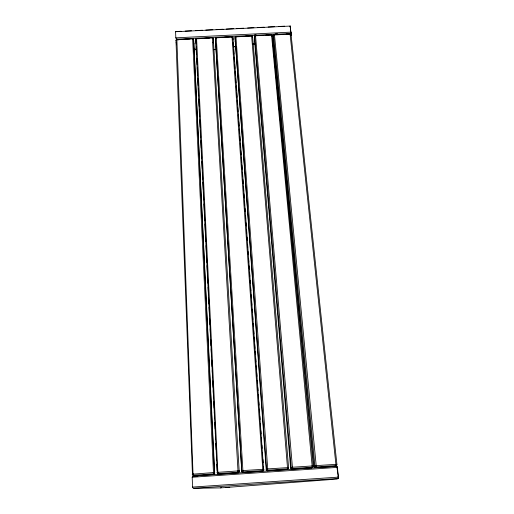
<?xml version="1.0" encoding="UTF-8"?>
<svg xmlns="http://www.w3.org/2000/svg" width="514" height="514" viewBox="0 0 514 514"><rect width="100%" height="100%" fill="white"/><g stroke="black" fill="none" stroke-linecap="round" stroke-linejoin="round"><path stroke-width="0.77" d="M267.017 470.785A1.201 1.15 82.3 0 1 266.226 469.725L235.046 37.503A0.925 0.765 0.1 0 1 235.92 36.693L267.73 468.903L267.518 470.74M290.963 33.198L290.693 31.971M290.866 33.449L290.892 32.748M252.58 37.361L252.599 36.629A0.925 0.765 1.3 0 0 251.616 35.916L245.075 36.237M265.982 35.196L271.206 34.939A0.925 0.765 2.7 0 1 272.202 35.659L313.199 465.909A1.221 1.156 70 0 1 312.159 467.194L311.349 467.868L291.868 469.192A1.201 1.15 75.1 0 1 290.616 468.068L254.546 40.889L254.674 36.526A0.925 0.765 1.6 0 1 255.297 35.755L271.63 35.029M231.987 36.764L232.02 36.892A0.925 0.765 -0.2 0 1 232.97 37.612L263.643 469.899A1.201 1.15 83.9 0 1 262.583 471.177L243.019 472.501A1.201 1.156 -89.6 0 1 241.792 471.383L215.385 38.486A0.925 0.771 -1.4 0 1 216.266 37.67L220.853 37.445M251.616 35.916L287.538 468.183L286.992 469.52L267.466 470.843M243.019 472.501L216.266 37.67M290.712 35.729L290.911 32.954M272.15 36.391L272.202 35.659A0.925 0.585 -7.2 0 0 271.315 35.113L271.206 34.939M335.019 466.294A1.201 1.137 65.7 0 1 334.595 466.416L315.358 467.599A1.208 1.144 69.4 0 1 314.099 466.481L273.281 39.951L273.583 35.588A0.925 0.765 3 0 1 274.193 34.817M290.673 35.35L290.905 33.095M290.988 35.594L291.078 34.714A0.925 0.765 4.1 0 0 290.076 34.001L286.169 34.194M290.076 34.001L335.893 464.29L335.873 465.588L334.595 466.416M336.895 466.937L338.475 478.007L337.088 479.074L220.602 487.895L193.823 488.3L192.956 487.953L192.564 487.079L192.197 477.243L192.519 476.375L193.354 476.015L337.113 466.262L337.37 467.946M290.179 26.278L290.892 32.421M290.134 25.899L290.905 32.588M290.153 26.542L290.14 26.818M178.159 39.938L175.833 38.171L175.582 31.489L181.217 31.283M274.444 34.65L316.206 465.62L316.213 466.924L315.358 467.599M262.583 471.177L262.789 469.243L232.02 36.892M266.226 469.725L266.528 469.07L235.046 37.503A0.925 0.585 -4.5 0 1 235.971 36.873L252.008 36.006M288.129 468.132L288.585 467.579L252.599 36.629A0.925 0.585 -5.7 0 0 251.693 36.089L251.924 35.916M315.917 465.98L316.206 465.62L336.901 464.303A1.221 1.15 65.3 0 1 335.873 465.588L316.213 466.924A1.221 1.156 69.1 0 1 314.934 465.793L273.583 35.588A0.925 0.585 -7.4 0 1 274.547 34.952L290.526 34.091M292.138 467.586L292.427 467.232L255.535 35.717L262.718 35.363M267.441 469.263L267.73 468.903L288.585 467.579A1.214 1.163 76.2 0 1 287.525 468.864L267.781 470.207A1.214 1.163 82.2 0 1 266.528 469.07L267.73 468.903L267.331 469.115M242.685 470.94L242.981 470.58L263.913 469.25A1.214 1.163 83.8 0 1 262.84 470.541L243.051 471.884A1.214 1.169 -89.6 0 1 241.811 470.747L242.981 470.58L242.582 470.792M217.885 472.617L196.586 38.653A0.932 0.771 -2.8 0 0 195.693 39.462L217.3 473.041A1.208 1.156 -81.7 0 0 218.514 474.165L238.123 472.835A1.201 1.156 -88 0 0 239.203 471.556L239.196 470.927L238.329 470.901L217.081 472.398A1.221 1.169 -81.6 0 0 218.277 473.561L218.514 474.165M193.033 474.306L176.874 39.629A0.932 0.771 -4.3 0 0 175.974 40.445L192.448 474.345M290.616 468.068L292.125 467.258L313.193 465.89L312.788 466.256M291.868 469.192L292.472 468.466L292.427 467.232L292.029 467.444M312.518 466.481L312.383 466.596A1.201 1.144 70.3 0 1 311.349 467.868M314.099 466.481L316.206 465.62L315.808 465.832M290.442 34.001L290.217 34.175A0.932 0.578 -8.6 0 1 291.078 34.714L336.901 464.303L336.471 464.585M271.54 34.939L312.197 466.513L312.159 467.194L292.453 468.53A1.214 1.163 74.8 0 1 291.194 467.399L254.674 36.526A0.925 0.585 -6 0 1 255.619 35.896L255.458 35.678M232.27 36.892L216.285 37.85A0.925 0.585 -2.9 0 0 215.385 38.486L241.792 471.383M221.373 487.535L220.602 487.895M192.872 38.852L176.822 39.816A0.932 0.585 0.1 0 0 175.974 40.445M192.93 474.159L213.522 472.578L214.422 472.604L214.704 473.214A1.208 1.156 -80.3 0 1 213.612 474.499L194.067 475.945A1.208 1.15 -75.1 0 1 192.872 474.82L192.763 474.705M217.782 472.475L218.18 472.263L218.277 473.561L238.104 472.218A1.214 1.169 -87.9 0 0 239.196 470.927M232.354 36.982L232.032 37.072A0.925 0.585 -4.1 0 1 232.97 37.612L232.996 39.796M212.667 37.965L196.573 38.833A0.932 0.585 -1.4 0 0 195.693 39.462L196.091 43.812M192.949 38.948L192.621 39.032L213.561 474.396M253.633 43.619L255.214 43.394M213.451 49.672L215.816 49.338M233.966 46.729L235.547 46.504M252.901 44.011L255.272 43.671M213.67 49.736L216.041 49.395M233.446 46.902L235.817 46.562M253.222 44.063L255.593 43.722M192.197 477.243L337.39 467.387L338.463 477.596M337.884 476.452C338.475 476.195 338.63 478.052 337.865 477.879M192.564 487.079L338.424 477.12M193.823 488.3L338.411 478.418M229.745 487.272L225.607 487.394M175.756 37.85L290.924 32.125M254.552 34.907L256.133 34.824M275.112 33.885L277.483 33.763M176.758 39.16L290.943 33.481M176.874 39.629L179.502 39.501M183.447 39.308L190.019 38.98M196.586 38.653L200.524 38.454M204.463 38.261L209.712 37.997M224.13 37.284L231.332 36.924M235.92 36.693L241.15 36.436M277.04 34.65L282.257 34.387M185.181 31.084L191.523 30.776M195.487 30.577L202.606 30.223M205.773 30.069L212.892 29.716M216.053 29.561L223.166 29.208M226.327 29.054L233.433 28.7M236.588 28.546L243.687 28.193M247.632 28L253.942 27.692M257.88 27.493L264.177 27.184M268.115 26.991L274.412 26.677M278.344 26.484L284.634 26.169M175.525 31.733L290.275 26.06M193.354 476.015L198.057 476.022M194.266 48.522L195.667 49.305M194.286 48.901L196.387 50.07M337.178 466.873L337.287 467.2M336.227 464.598L335.893 464.29L336.098 464.707M312.486 466.211L312.152 465.896L312.351 466.32M287.834 467.881L287.493 467.567L287.692 467.991M263.123 469.552L262.789 469.243L262.982 469.667M238.361 471.235L238.027 470.92L238.226 471.344M213.554 472.912L213.214 472.597L213.413 473.021M194.067 475.945L193.45 475.244A1.227 1.163 -74.8 0 1 192.236 474.107L193.335 473.947L193.45 475.244L213.316 473.902A1.221 1.169 -80.1 0 0 214.422 472.604L193.611 39.572A0.932 0.771 -3.1 0 0 193.116 38.929M176.199 42.193L176.54 44.789M192.647 38.846L192.621 39.032A0.932 0.585 -1.1 0 1 193.611 39.572L214.704 473.214M233.086 42.765L233.369 46.761M233.6 49.961L233.889 53.964M234.114 57.163L234.403 61.16M234.628 64.359L234.917 68.362M235.149 71.562L235.431 75.558M235.663 78.758L235.945 82.754M236.177 85.954L236.459 89.956M236.691 93.156L236.98 97.152M237.205 100.352L237.494 104.355M237.719 107.554L238.008 111.551M238.239 114.75L238.522 118.753M238.753 121.953L239.036 125.949M239.267 129.149L239.55 133.152M239.781 136.351L240.07 140.348M240.295 143.547L240.584 147.55M240.809 150.75L241.098 154.746M241.329 157.946L241.612 161.942M241.843 165.142L242.126 169.145M242.357 172.344L242.64 176.341M242.871 179.54L243.161 183.543M243.385 186.743L243.675 190.739M243.899 193.939L244.189 197.941M244.413 201.141L244.703 205.137M244.934 208.337L245.159 211.537M245.448 215.539L245.673 218.739M245.962 222.735L246.193 225.935M246.476 229.938L246.707 233.138M246.99 237.134L247.221 240.334M247.504 244.33L247.735 247.53M248.024 251.532L248.249 254.732M248.538 258.728L248.763 261.928M249.052 265.931L249.284 269.13M249.566 273.127L249.798 276.326M250.08 280.329L250.312 283.529M250.594 287.525L250.826 290.725M251.115 294.728L251.34 297.927M251.629 301.924L251.854 305.123M252.143 309.126L252.374 312.326M252.657 316.322L252.888 319.522M253.171 323.518L253.402 326.718M253.685 330.72L253.916 333.92M254.147 337.12L254.43 341.116M254.661 344.316L254.944 348.319M255.175 351.518L255.407 354.718M255.689 358.714L255.921 361.914M256.203 365.917L256.435 369.116M256.717 373.113L256.949 376.312M257.238 380.315L257.463 383.515M257.752 387.511L257.977 390.711M258.266 394.707L258.497 397.907M258.78 401.909L259.011 405.109M259.294 409.105L259.525 412.305M259.808 416.308L260.039 419.508M260.328 423.504L260.553 426.704M260.842 430.706L261.067 433.906M261.356 437.902L261.581 441.102M261.87 445.105L262.101 448.304M262.384 452.301L262.615 455.5M262.898 459.503L263.129 462.703M263.412 466.699L263.643 469.899M212.327 37.747L238.123 472.835M239.203 471.556L213.304 38.589A0.925 0.771 -1.7 0 0 212.571 37.882L212.346 38.049A0.925 0.585 -2.6 0 1 213.304 38.589L213.541 42.938A0.919 0.765 -1.7 0 0 212.931 42.264M196.245 47.012L196.605 54.221M196.798 58.223L197.119 64.629M197.273 67.835L197.633 75.038M197.787 78.244L198.147 85.453M198.308 88.652L198.661 95.861M198.822 99.067L199.175 106.269M199.336 109.476L199.689 116.684M199.85 119.884L200.203 127.093M200.402 131.096L200.717 137.501M200.878 140.707L201.231 147.916M201.392 151.116L201.745 158.325M201.906 161.524L202.265 168.733M202.458 172.736L202.779 179.142M202.934 182.348L203.293 189.557M203.448 192.756L203.807 199.965M204.007 203.968L204.321 210.374M204.521 214.383L204.835 220.789M204.996 223.988L205.349 231.197M205.51 234.403L205.863 241.606M206.063 245.608L206.377 252.021M206.577 256.023L206.891 262.429M207.052 265.629L207.405 272.838M207.566 276.044L207.919 283.253M208.119 287.255L208.44 293.661M208.633 297.664L208.954 304.07M209.108 307.276L209.468 314.478M209.667 318.487L209.982 324.893M210.181 328.896L210.496 335.301M210.695 339.304L211.01 345.71M211.17 348.916L211.524 356.125M211.723 360.128L212.038 366.533M212.237 370.536L212.552 376.942M212.751 380.945L213.066 387.357M213.226 390.556L213.58 397.765M213.779 401.768L214.094 408.174M214.293 412.177L214.614 418.582M214.807 422.592L215.128 428.997M215.321 433L215.642 439.406M215.841 443.409L216.156 449.814M216.355 453.823L216.67 460.229M216.869 464.232L217.184 470.638M290.95 32.466L290.963 32.838M235.091 41.859A0.919 0.765 0.1 0 1 235.136 41.563M287.988 468.71A1.201 1.15 76.4 0 1 286.992 469.52M215.604 42.835A0.919 0.765 -1.4 0 1 215.655 42.54M273.281 39.951A0.919 0.758 3 0 1 273.776 39.225M335.571 465.607A1.201 1.137 65.7 0 1 335.366 466.012M193.418 43.234A0.919 0.765 -3.2 0 1 194.022 43.915M254.546 40.889A0.919 0.758 1.6 0 1 254.764 40.336"/></g></svg>
